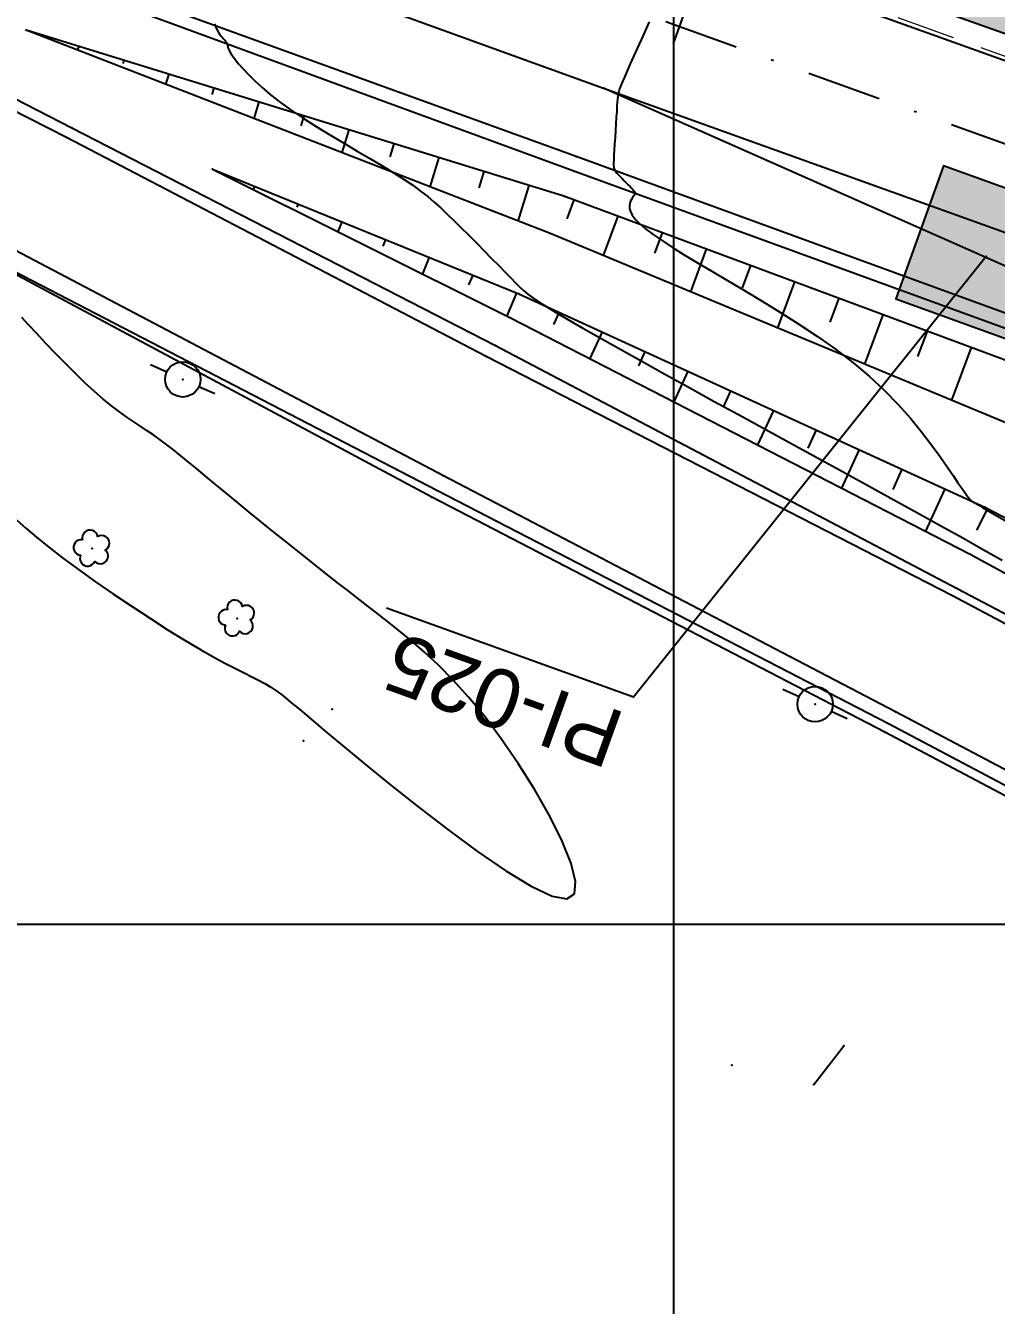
# Model space of a CAD drawing. Header units: metres. Extents: x 820373 to 834957, y 7564678 to 7566875.
# Drawn here: x 821672.5 to 821713.7, y 7564783.8 to 7564838.1 of the extents above; entities that cross this region are included whole.
import ezdxf
from ezdxf.enums import TextEntityAlignment as Align

# ---------------------------------------------------------------- set-up
doc = ezdxf.new("R2010")
doc.units = ezdxf.units.M
for name, pattern in [('XREF_GEO$0$DASHDOT', [25.4, 12.7, -6.35, 0, -6.35]), ('XREF_GEO$0$DASHED2', [0.375, 0.25, -0.125]), ('XREF_GEO$0$DGNStyle3', [83.551646, 59.679747, -23.871899])]:
    doc.linetypes.add(name, pattern=pattern)
for name, color, linetype in [('P-MALHA-IMPAR', 1, 'Continuous'), ('XREF_GEO$0$F-HZ-EIXO', 42, 'XREF_GEO$0$DASHDOT'), ('XREF_GEO$0$F-HZ-ESTACA', 73, 'Continuous'), ('XREF_PAV$0$P-TH01_FXAD_230.75_240.70_D_PAV.TIPO-V', 214, 'Continuous'), ('XREF_SON$0$P-PI_PROGRAMADO', 176, 'Continuous'), ('XREF_TOP$0$T-EU-POSTE', 23, 'Continuous'), ('XREF_TOP$0$T-HD-VALETA_SARJETA', 132, 'Continuous'), ('XREF_TOP$0$T-HG-BARRANCO', 23, 'Continuous'), ('XREF_TOP$0$T-HG-CRISTA', 23, 'Continuous'), ('XREF_TOP$0$T-HG-PÉ', 23, 'Continuous'), ('XREF_TOP$0$T-HM-COTA', 252, 'Continuous'), ('XREF_TOP$0$T-HM-CURVA_INTERMEDIÁRIA', 252, 'Continuous'), ('XREF_TOP$0$T-HM-CURVA_MESTRA', 23, 'Continuous'), ('XREF_TOP$0$T-SI-FAIXA', 23, 'Continuous'), ('XREF_TOP$0$T-SI-PLACA', 252, 'Continuous'), ('XREF_TOP$0$T-SV-GUARD_RAIL', 23, 'Continuous'), ('XREF_TOP$0$T-SV-RUA_PAVIMENTADA', 23, 'Continuous'), ('XREF_TOP$0$T-VE-ÁRVORE_ISOLADA', 92, 'Continuous')]:
    doc.layers.add(name, color=color, linetype=linetype)
doc.layers.add('XREF_GEO$0$F-HZ-FAIXA', color=11, linetype='XREF_GEO$0$DGNStyle3', lineweight=0)
doc.styles.add('XREF_SON$0$ARIAL-1', font='arial.ttf')
doc.styles.add('XREF_TOP$0$ROMANS', font='arial.ttf', dxfattribs={"height": 1.5})

# ---------------------------------------------------------------- blocks, each defined once
blk = doc.blocks.new('MALHA-IMPAR')
at = {"layer": 'P-MALHA-IMPAR'}
for p, q in [((821700, 7564734.524), (821700, 7564985.077)), ((821518.069, 7564800), (821899.468, 7564800))]:
    blk.add_line(p, q, dxfattribs=at)
blk = doc.blocks.new('XREF_TOP$0$PONTO')
at = {"layer": 'XREF_TOP$0$T-HM-COTA'}
blk.add_point((0, 0), dxfattribs=at)
blk = doc.blocks.new('XREF_TOP$0$POSTE 01')
for points in [[(-1.5, 0), (-0.75, 0)], [(0.75, 0), (1.5, 0)]]:
    blk.add_lwpolyline(points)
blk.add_circle((0, 0), 0.75)
at = {"style": 'XREF_TOP$0$ROMANS'}
blk.add_attdef('PST', text='', height=1.5, dxfattribs=at).set_placement((2.25, 0), align=Align.MIDDLE_LEFT)
blk = doc.blocks.new('XREF_TOP$0$ÁRVORE')
blk.add_lwpolyline([(0.529, -0.168, 1.042775), (0.333, 0.459, 1.014331), (-0.324, 0.448, 1.067599), (-0.532, -0.175, 1.030737), (0.001, -0.559, 1.044577)], format="xyb", close=True)
at = {"style": 'XREF_TOP$0$ROMANS'}
blk.add_attdef('ARV', text='', height=1.5, dxfattribs=at).set_placement((1.504, 0.037), align=Align.MIDDLE_LEFT)
blk = doc.blocks.new('XREF_TOP')
at = {"layer": 'XREF_TOP$0$T-HD-VALETA_SARJETA'}
blk.add_polyline3d([(821809.665, 7564803.38, 851.144), (821809.528, 7564803.153, 851.119), (821796.225, 7564808.081, 850.588), (821773.322, 7564816.464, 849.592), (821755.951, 7564822.705, 848.805), (821737.905, 7564829.178, 847.945), (821719.889, 7564835.708, 847.039), (821701.472, 7564842.254, 845.998), (821679.836, 7564850.1, 844.741), (821662.013, 7564856.466, 843.667), (821643.271, 7564863.14, 842.629), (821625.457, 7564869.557, 841.616), (821607.368, 7564876.121, 840.667), (821584.079, 7564884.425, 839.466)], dxfattribs=at)
at = {"layer": 'XREF_TOP$0$T-HG-BARRANCO'}
for p, q in [((821674.733, 7564837.251), (821674.684, 7564837.094)), ((821676.643, 7564836.661), (821676.598, 7564836.514)), ((821678.554, 7564836.07), (821678.422, 7564835.642)), ((821680.465, 7564835.479), (821680.378, 7564835.198)), ((821682.376, 7564834.888), (821682.16, 7564834.19)), ((821684.287, 7564834.298), (821684.158, 7564833.881)), ((821686.197, 7564833.707), (821685.898, 7564832.738)), ((821688.108, 7564833.116), (821687.937, 7564832.564)), ((821690.019, 7564832.525), (821689.636, 7564831.287)), ((821691.93, 7564831.935), (821691.717, 7564831.248)), ((821682.193, 7564831.311), (821682.138, 7564831.175)), ((821693.84, 7564831.344), (821693.374, 7564829.835)), ((821695.743, 7564830.73), (821695.447, 7564829.932)), ((821684.046, 7564830.557), (821683.989, 7564830.419)), ((821685.898, 7564829.804), (821685.728, 7564829.386)), ((821697.618, 7564830.034), (821696.999, 7564828.366)), ((821687.751, 7564829.05), (821687.637, 7564828.771)), ((821699.493, 7564829.338), (821699.17, 7564828.468)), ((821701.368, 7564828.643), (821700.696, 7564826.83)), ((821689.604, 7564828.296), (821689.319, 7564827.596)), ((821703.244, 7564827.947), (821702.894, 7564827.005)), ((821691.456, 7564827.543), (821691.285, 7564827.122)), ((821705.119, 7564827.251), (821704.393, 7564825.295)), ((821693.309, 7564826.789), (821692.909, 7564825.807)), ((821706.994, 7564826.555), (821706.617, 7564825.541)), ((821695.129, 7564825.962), (821694.89, 7564825.438)), ((821708.869, 7564825.86), (821708.09, 7564823.76)), ((821710.744, 7564825.164), (821710.341, 7564824.078)), ((821696.948, 7564825.129), (821696.43, 7564823.998)), ((821698.767, 7564824.297), (821698.489, 7564823.69)), ((821712.619, 7564824.468), (821711.786, 7564822.225)), ((821700.585, 7564823.465), (821699.991, 7564822.166)), ((821702.404, 7564822.632), (821702.087, 7564821.941)), ((821704.222, 7564821.8), (821703.552, 7564820.335)), ((821706.041, 7564820.967), (821705.686, 7564820.193)), ((821707.859, 7564820.135), (821707.112, 7564818.503)), ((821709.678, 7564819.303), (821709.285, 7564818.445)), ((821711.496, 7564818.47), (821710.673, 7564816.671)), ((821713.313, 7564817.634), (821712.837, 7564816.718))]:
    blk.add_line(p, q, dxfattribs=at)
at = {"layer": 'XREF_TOP$0$T-HG-CRISTA'}
for points in [[(821733.867, 7564817.652, 847.925), (821715.541, 7564823.384, 847.019), (821695.325, 7564830.885, 845.856), (821672.502, 7564837.941, 844.247)], [(821680.408, 7564832.037, 844.365), (821693.42, 7564826.744, 844.974), (821713.232, 7564817.676, 846.034), (821743.248, 7564802.079, 847.401), (821749.416, 7564796.627, 847.52), (821751.753, 7564795.964, 847.377), (821754.761, 7564795.387, 847.26), (821757.93, 7564795.987, 847.144), (821760.704, 7564798.099, 847.452), (821763.182, 7564801.018, 847.759)]]:
    blk.add_polyline3d(points, dxfattribs=at)
at = {"layer": 'XREF_TOP$0$T-HG-PÉ'}
for points in [[(821799.502, 7564784.209, 844.965), (821795.333, 7564784.556, 845.17), (821791.394, 7564785.862, 845.375), (821781.604, 7564790.186, 845.694), (821773.359, 7564795.169, 846.329), (821766.158, 7564798.783, 846.904), (821763.182, 7564801.018, 847.759), (821754.561, 7564806.02, 847.977), (821748.172, 7564808.407, 847.683), (821732.904, 7564814.916, 847.222), (821714.504, 7564821.096, 846.287), (821694.718, 7564829.313, 845.274), (821672.502, 7564837.941, 844.247)], [(821680.408, 7564832.037, 844.365), (821693.062, 7564825.731, 844.342), (821712.57, 7564815.695, 844.668), (821742.104, 7564799.635, 844.993), (821751.592, 7564789.055, 845.198)]]:
    blk.add_polyline3d(points, dxfattribs=at)
at = {"layer": 'XREF_TOP$0$T-HM-CURVA_INTERMEDIÁRIA', "flags": 128}
for points in [[(821672.096, 7564817.154), (821672.489, 7564816.804), (821672.94, 7564816.42), (821673.457, 7564815.998), (821674.048, 7564815.54), (821674.715, 7564815.047), (821675.443, 7564814.528), (821676.209, 7564813.999), (821676.994, 7564813.471), (821677.777, 7564812.959), (821678.535, 7564812.475), (821679.249, 7564812.033), (821679.898, 7564811.645), (821680.465, 7564811.323), (821680.956, 7564811.057), (821681.382, 7564810.838), (821681.752, 7564810.655), (821682.077, 7564810.496), (821682.367, 7564810.35), (821682.633, 7564810.207), (821682.886, 7564810.056), (821683.137, 7564809.884), (821683.41, 7564809.678), (821683.727, 7564809.42), (821684.113, 7564809.097), (821684.593, 7564808.691), (821685.191, 7564808.187), (821685.931, 7564807.57), (821686.836, 7564806.824), (821687.917, 7564805.946), (821689.125, 7564804.986), (821690.395, 7564804.009), (821691.664, 7564803.076), (821692.868, 7564802.252), (821693.943, 7564801.599), (821694.826, 7564801.182), (821695.452, 7564801.063), (821695.776, 7564801.285), (821695.823, 7564801.808), (821695.635, 7564802.571), (821695.255, 7564803.514), (821694.725, 7564804.575), (821694.09, 7564805.694), (821693.391, 7564806.809), (821692.671, 7564807.861), (821691.966, 7564808.801), (821691.285, 7564809.627), (821690.63, 7564810.352), (821690.004, 7564810.986), (821689.408, 7564811.541), (821688.846, 7564812.03), (821688.318, 7564812.462), (821687.827, 7564812.85), (821687.373, 7564813.205), (821686.949, 7564813.535), (821686.546, 7564813.847), (821686.154, 7564814.152), (821685.763, 7564814.455), (821685.365, 7564814.765), (821684.95, 7564815.091), (821684.508, 7564815.44), (821684.034, 7564815.818), (821683.533, 7564816.219), (821683.016, 7564816.635), (821682.492, 7564817.059), (821681.972, 7564817.482), (821681.464, 7564817.897), (821680.978, 7564818.295), (821680.524, 7564818.669), (821680.109, 7564819.012), (821679.73, 7564819.325), (821679.383, 7564819.612), (821679.06, 7564819.875), (821678.758, 7564820.117), (821678.47, 7564820.341), (821678.192, 7564820.55), (821677.917, 7564820.746), (821677.642, 7564820.934), (821677.361, 7564821.119), (821677.072, 7564821.31), (821676.772, 7564821.513), (821676.458, 7564821.736), (821676.126, 7564821.986), (821675.773, 7564822.27), (821675.396, 7564822.596), (821674.994, 7564822.967), (821674.575, 7564823.372), (821674.151, 7564823.798), (821673.731, 7564824.231), (821673.326, 7564824.656), (821672.947, 7564825.059), (821672.605, 7564825.426), (821672.31, 7564825.743)], [(821698.947, 7564838.289), (821698.772, 7564837.901), (821698.602, 7564837.522), (821698.44, 7564837.159), (821698.287, 7564836.817), (821698.146, 7564836.5), (821698.02, 7564836.213), (821697.909, 7564835.962), (821697.818, 7564835.751), (821697.747, 7564835.583), (821697.694, 7564835.449), (821697.656, 7564835.337), (821697.629, 7564835.235), (821697.612, 7564835.133), (821697.6, 7564835.018), (821697.59, 7564834.88), (821697.581, 7564834.706), (821697.568, 7564834.488), (821697.553, 7564834.236), (821697.536, 7564833.959), (821697.518, 7564833.67), (821697.5, 7564833.381), (821697.482, 7564833.103), (821697.466, 7564832.847), (821697.452, 7564832.625), (821697.442, 7564832.447), (821697.436, 7564832.306), (821697.436, 7564832.198), (821697.443, 7564832.113), (821697.459, 7564832.045), (821697.485, 7564831.987), (821697.524, 7564831.931), (821697.575, 7564831.87), (821697.64, 7564831.799), (821697.717, 7564831.719), (821697.8, 7564831.633), (821697.888, 7564831.544), (821697.976, 7564831.456), (821698.06, 7564831.371), (821698.137, 7564831.293), (821698.204, 7564831.224), (821698.258, 7564831.168), (821698.299, 7564831.122), (821698.328, 7564831.086), (821698.348, 7564831.058), (821698.359, 7564831.036), (821698.363, 7564831.019), (821698.361, 7564831.005), (821698.355, 7564830.992), (821698.346, 7564830.978), (821698.334, 7564830.963), (821698.319, 7564830.944), (821698.3, 7564830.921), (821698.279, 7564830.891), (821698.253, 7564830.852), (821698.224, 7564830.805), (821698.191, 7564830.746), (821698.156, 7564830.674), (821698.126, 7564830.589), (821698.109, 7564830.489), (821698.115, 7564830.372), (821698.153, 7564830.238), (821698.232, 7564830.086), (821698.36, 7564829.913), (821698.546, 7564829.72), (821698.799, 7564829.505), (821699.116, 7564829.266), (821699.496, 7564829.004), (821699.938, 7564828.717), (821700.439, 7564828.405), (821700.997, 7564828.066), (821701.61, 7564827.7), (821702.276, 7564827.306), (821702.991, 7564826.884), (821703.744, 7564826.434), (821704.52, 7564825.959), (821705.307, 7564825.459), (821706.091, 7564824.937), (821706.858, 7564824.394), (821707.595, 7564823.831), (821708.288, 7564823.251), (821708.927, 7564822.656), (821709.509, 7564822.057), (821710.035, 7564821.465), (821710.506, 7564820.893), (821710.922, 7564820.351), (821711.285, 7564819.852), (821711.594, 7564819.408), (821711.852, 7564819.03), (821712.058, 7564818.726), (821712.219, 7564818.491), (821712.342, 7564818.315), (821712.432, 7564818.188), (821712.497, 7564818.101), (821712.542, 7564818.044), (821712.576, 7564818.008), (821712.603, 7564817.984), (821712.63, 7564817.962), (821712.657, 7564817.941), (821712.686, 7564817.922), (821712.716, 7564817.903), (821712.747, 7564817.884), (821712.78, 7564817.865), (821712.816, 7564817.845), (821712.853, 7564817.824), (821712.898, 7564817.8), (821712.971, 7564817.758), (821713.101, 7564817.682), (821713.314, 7564817.556), (821713.637, 7564817.365), (821714.097, 7564817.092)]]:
    blk.add_lwpolyline(points, dxfattribs=at)
at = {"layer": 'XREF_TOP$0$T-HM-CURVA_MESTRA', "flags": 128}
blk.add_lwpolyline([(821680.493, 7564838.202), (821680.547, 7564838.058), (821680.603, 7564837.939), (821680.659, 7564837.84), (821680.714, 7564837.759), (821680.768, 7564837.691), (821680.818, 7564837.633), (821680.864, 7564837.581), (821680.905, 7564837.534), (821680.941, 7564837.492), (821680.972, 7564837.453), (821680.998, 7564837.417), (821681.019, 7564837.383), (821681.035, 7564837.351), (821681.045, 7564837.318), (821681.051, 7564837.285), (821681.056, 7564837.247), (821681.066, 7564837.201), (821681.086, 7564837.142), (821681.121, 7564837.065), (821681.177, 7564836.968), (821681.259, 7564836.846), (821681.372, 7564836.694), (821681.52, 7564836.51), (821681.707, 7564836.296), (821681.934, 7564836.054), (821682.204, 7564835.788), (821682.518, 7564835.5), (821682.879, 7564835.193), (821683.29, 7564834.871), (821683.751, 7564834.537), (821684.263, 7564834.193), (821684.814, 7564833.844), (821685.39, 7564833.494), (821685.975, 7564833.146), (821686.555, 7564832.806), (821687.117, 7564832.478), (821687.645, 7564832.165), (821688.125, 7564831.872), (821688.547, 7564831.602), (821688.917, 7564831.349), (821689.247, 7564831.108), (821689.546, 7564830.872), (821689.826, 7564830.634), (821690.097, 7564830.39), (821690.371, 7564830.131), (821690.657, 7564829.853), (821690.964, 7564829.551), (821691.286, 7564829.231), (821691.615, 7564828.902), (821691.943, 7564828.572), (821692.261, 7564828.25), (821692.561, 7564827.946), (821692.834, 7564827.666), (821693.073, 7564827.42), (821693.274, 7564827.214), (821693.449, 7564827.038), (821693.619, 7564826.88), (821693.8, 7564826.728), (821694.011, 7564826.571), (821694.271, 7564826.395), (821694.598, 7564826.19), (821695.01, 7564825.942), (821695.522, 7564825.642), (821696.134, 7564825.29), (821696.843, 7564824.887), (821697.644, 7564824.436), (821698.535, 7564823.937), (821699.512, 7564823.395), (821700.572, 7564822.809), (821701.71, 7564822.182), (821702.92, 7564821.518), (821704.18, 7564820.828), (821705.464, 7564820.126), (821706.747, 7564819.425), (821708.003, 7564818.737), (821709.206, 7564818.077), (821710.332, 7564817.457), (821711.354, 7564816.891), (821712.262, 7564816.384), (821713.1, 7564815.912), (821713.928, 7564815.442)], dxfattribs=at)
at = {"layer": 'XREF_TOP$0$T-SI-FAIXA'}
for points in [[(821583.895, 7564883.794, 839.535), (821607.03, 7564875.292, 840.736), (821625.105, 7564868.828, 841.664), (821642.745, 7564862.413, 842.68), (821661.673, 7564855.618, 843.743), (821679.443, 7564849.149, 844.777), (821701.059, 7564841.316, 846.037), (821719.471, 7564834.715, 847.091), (821737.428, 7564828.202, 847.984), (821755.499, 7564821.669, 848.858), (821772.923, 7564815.467, 849.638), (821795.88, 7564807.241, 850.635), (821812.266, 7564801.35, 851.29), (821830.856, 7564794.721, 851.929), (821847.926, 7564788.467, 852.514), (821849.419, 7564787.915, 852.552)], [(821581.073, 7564877.3, 839.573), (821604.62, 7564868.839, 840.773), (821622.837, 7564862.212, 841.711), (821640.69, 7564855.753, 842.725), (821659.647, 7564848.985, 843.811), (821677.54, 7564842.533, 844.847), (821697.005, 7564835.479, 845.967), (821717.149, 7564828.248, 847.096), (821734.999, 7564821.718, 848.009), (821753.351, 7564815.157, 848.874), (821770.322, 7564809.043, 849.616), (821793.554, 7564800.664, 850.633), (821809.953, 7564794.828, 851.314), (821828.583, 7564788.093, 851.954), (821845.94, 7564781.791, 852.492), (821847.063, 7564781.369, 852.523)], [(821732.832, 7564796.647, 844.955), (821709.408, 7564809.009, 844.854), (821690.191, 7564819.037, 844.552), (821672.044, 7564828.584, 844.151), (821655.389, 7564837.337, 843.508), (821636.793, 7564847.122, 842.494), (821619.749, 7564855.617, 841.473), (821602.614, 7564863.299, 840.618), (821579.515, 7564872.404, 839.313)], [(821735.734, 7564801.218, 845.034), (821711.826, 7564813.928, 844.923), (821692.024, 7564824.089, 844.622), (821674.239, 7564833.368, 844.241), (821657.285, 7564841.994, 843.584), (821639.098, 7564851.741, 842.604), (821621.816, 7564860.462, 841.602), (821604.62, 7564868.839, 840.773)], [(821743.289, 7564814.98, 848.388), (821734.137, 7564818.979, 847.951), (821716.598, 7564826.802, 847.022), (821697.005, 7564835.479, 845.967)]]:
    blk.add_polyline3d(points, dxfattribs=at)
at = {"layer": 'XREF_TOP$0$T-SI-PLACA', "elevation": 844.142}
blk.add_lwpolyline([(821705.945, 7564793.189), (821707.209, 7564794.825)], dxfattribs=at)
at = {"layer": 'XREF_TOP$0$T-SV-GUARD_RAIL', "ltscale": 22}
blk.add_polyline3d([(821732.275, 7564795.811, 844.855), (821708.957, 7564808.147, 844.735), (821689.718, 7564818.112, 844.462), (821671.95, 7564827.615, 844.068), (821655.399, 7564836.085, 843.549), (821636.261, 7564846.227, 842.381), (821619.228, 7564854.35, 841.311), (821611.298, 7564857.124, 841.133)], dxfattribs=at)
at = {"layer": 'XREF_TOP$0$T-SV-GUARD_RAIL'}
blk.add_polyline3d([(821715.976, 7564824.58, 846.976), (821695.754, 7564831.955, 845.854), (821676.027, 7564839.183, 844.704), (821657.978, 7564845.458, 843.714), (821650.202, 7564848.307, 843.324)], dxfattribs=at)
at = {"layer": 'XREF_TOP$0$T-SV-RUA_PAVIMENTADA', "ltscale": 22}
for points in [[(821747.893, 7564777.237, 845.068), (821747.125, 7564779.618, 845.05), (821746.163, 7564781.927, 845.032), (821745.015, 7564784.15, 845.015), (821743.688, 7564786.27, 844.998), (821742.19, 7564788.274, 844.982), (821740.524, 7564790.157, 844.966), (821738.707, 7564791.895, 844.95), (821736.753, 7564793.478, 844.935), (821734.675, 7564794.893, 844.92), (821732.487, 7564796.131, 844.905), (821709.11, 7564808.497, 844.825), (821689.959, 7564818.384, 844.547), (821671.929, 7564827.72, 844.108), (821655.609, 7564836.287, 843.547), (821636.557, 7564846.598, 842.467), (821619.569, 7564855.335, 841.465), (821602.379, 7564862.641, 840.562), (821579.333, 7564871.688, 839.332)], [(821734.037, 7564818.284, 847.942), (821715.994, 7564825.21, 846.99), (821695.843, 7564832.575, 845.916), (821676.155, 7564839.713, 844.753), (821658.389, 7564846.105, 843.74), (821649.839, 7564848.594, 843.226), (821649.648, 7564848.512, 843.215), (821649.475, 7564848.396, 843.205), (821649.328, 7564848.25, 843.196), (821649.21, 7564848.079, 843.188), (821649.125, 7564847.888, 843.182), (821649.072, 7564847.476, 843.175), (821649.213, 7564847.136, 843.175), (821649.504, 7564846.846, 843.183), (821649.861, 7564846.609, 843.197), (821650.175, 7564846.432, 843.215), (821657.667, 7564842.425, 843.606), (821674.438, 7564833.795, 844.213), (821692.431, 7564824.555, 844.598), (821712.017, 7564814.237, 844.912), (821736.001, 7564801.636, 845)]]:
    blk.add_polyline3d(points, dxfattribs=at)
at = {"layer": 'XREF_TOP$0$T-EU-POSTE', "rotation": 155.5308673040815}
for p in [(821679.149, 7564823.115, 844.223), (821705.992, 7564809.331, 844.749)]:
    blk.add_blockref('XREF_TOP$0$POSTE 01', p, dxfattribs=at)
at = {"layer": 'XREF_TOP$0$T-HM-COTA', "rotation": 155.5308333333333}
for p in [(821672.502, 7564837.941, 844.247), (821697.005, 7564835.479, 845.967), (821674.239, 7564833.368, 844.241), (821674.438, 7564833.795, 844.213), (821695.843, 7564832.575, 845.916), (821680.408, 7564832.037, 844.365), (821695.754, 7564831.955, 845.854), (821695.325, 7564830.885, 845.856), (821694.718, 7564829.313, 845.274), (821693.42, 7564826.744, 844.974), (821693.062, 7564825.731, 844.342), (821692.024, 7564824.089, 844.622), (821692.431, 7564824.555, 844.598), (821679.149, 7564823.115, 844.223), (821690.191, 7564819.037, 844.552), (821689.718, 7564818.112, 844.462), (821689.959, 7564818.384, 844.547), (821713.232, 7564817.676, 846.034), (821675.304, 7564815.933, 843.517), (821712.57, 7564815.695, 844.668), (821711.826, 7564813.928, 844.923), (821712.017, 7564814.237, 844.912), (821681.452, 7564812.966, 843.671), (821685.488, 7564809.119, 843.616), (821705.992, 7564809.331, 844.749), (821709.408, 7564809.009, 844.854), (821709.11, 7564808.497, 844.825), (821708.957, 7564808.147, 844.735), (821684.271, 7564807.78, 844.302), (821707.209, 7564794.825, 844.217), (821702.456, 7564794.008, 844.103), (821705.945, 7564793.189, 844.142)]:
    blk.add_blockref('XREF_TOP$0$PONTO', p, dxfattribs=at)
at = {"layer": 'XREF_TOP$0$T-VE-ÁRVORE_ISOLADA', "rotation": 155.5308673040815}
for p in [(821675.304, 7564815.933, 843.517), (821681.452, 7564812.966, 843.671)]:
    blk.add_blockref('XREF_TOP$0$ÁRVORE', p, dxfattribs=at)
blk = doc.blocks.new('XREF_SON$0$P-PI_PROGRAMADO')
at = {"layer": 'XREF_SON$0$P-PI_PROGRAMADO'}
h = blk.add_hatch(color=256, dxfattribs=at)
h.dxf.hatch_style = 1
h.paths.add_polyline_path([(0, 3), (-3, 3), (-3, -3), (0, -3)])
h = blk.add_hatch(color=256, dxfattribs=at)
h.dxf.hatch_style = 1
h.paths.add_polyline_path([(3, 3), (0, 3), (0, -3), (3, -3)])
blk.add_lwpolyline([(-3, 3), (-3, -3), (3, -3), (3, 3)], close=True, dxfattribs=at)
blk.add_point((0, 0), dxfattribs=at)
blk.add_point((0, 0), dxfattribs=at)
at = {"layer": 'XREF_SON$0$P-PI_PROGRAMADO', "style": 'XREF_SON$0$ARIAL-1'}
blk.add_attdef('NOME', text='', height=2.5, rotation=0.0003, dxfattribs=at).set_placement((8.485, 8.485), align=Align.BOTTOM_LEFT)
blk = doc.blocks.new('XREF_SON')
at = {"layer": 'XREF_SON$0$P-PI_PROGRAMADO'}
blk.add_lwpolyline([(821713.251, 7564828.334), (821698.282, 7564809.626), (821687.791, 7564813.401)], dxfattribs=at)
ref = blk.add_blockref('XREF_SON$0$P-PI_PROGRAMADO', (821713.251, 7564828.334), dxfattribs=dict(at, rotation=160.2064746284141))
ref.add_attrib('NOME', 'PI-025', dxfattribs={"height": 2.5, "rotation": 160.2067, "style": 'XREF_SON$0$ARIAL-1'}).set_placement((821698.282, 7564809.626), align=Align.BOTTOM_LEFT)
blk = doc.blocks.new('XREF_GEO$0$AeccTickLine')
at = {"layer": 'XREF_GEO$0$F-HZ-ESTACA', "lineweight": -2}
blk.add_line((0, 1), (0, -1), dxfattribs=at)
blk = doc.blocks.new('XREF_GEO')
at = {"layer": 'XREF_GEO$0$F-HZ-EIXO', "ltscale": 0.25, "flags": 128}
blk.add_lwpolyline([(821848.282, 7564784.757), (821170.87, 7565028.709)], dxfattribs=at)
at = {"layer": 'XREF_GEO$0$F-HZ-FAIXA', "linetype": 'XREF_GEO$0$DASHED2', "ltscale": 10}
blk.add_line((821849.467, 7564788.051), (821172.055, 7565032.002), dxfattribs=at)
at = {"layer": 'XREF_GEO$0$F-HZ-ESTACA', "linetype": 'Continuous', "lineweight": -3, "xscale": 0.7499999999999999, "yscale": 0.7499999999999999, "zscale": 0.7499999999999999, "rotation": 160.1949300279233}
blk.add_blockref('XREF_GEO$0$AeccTickLine', (821700.238, 7564838.071), dxfattribs=at)
blk = doc.blocks.new('XREF_PAV')
at = {"layer": 'XREF_PAV$0$P-TH01_FXAD_230.75_240.70_D_PAV.TIPO-V'}
h = blk.add_hatch(color=256, dxfattribs=at)
h.dxf.hatch_style = 1
h.paths.add_polyline_path([(821172.232, 7565032.493), (821190.302, 7565026.08), (821208.155, 7565019.712), (821226.38, 7565013.047), (821246.747, 7565005.925), (821265.181, 7564999.142), (821281.479, 7564993.333), (821285.836, 7564991.751), (821298.329, 7564987.216), (821299.349, 7564986.846), (821303.869, 7564985.205), (821321.835, 7564978.694), (821341.62, 7564971.579), (821360.072, 7564964.943), (821378.207, 7564958.482), (821396.312, 7564951.937), (821417.96, 7564944.158), (821436.76, 7564937.36), (821455.163, 7564930.752), (821473.844, 7564924.014), (821491.507, 7564917.585), (821509.413, 7564911.252), (821527.888, 7564904.466), (821548.419, 7564897.121), (821566.468, 7564890.746), (821584.079, 7564884.425), (821607.368, 7564876.121), (821625.457, 7564869.557), (821643.271, 7564863.14), (821662.013, 7564856.466), (821665.876, 7564855.086), (821679.836, 7564850.1), (821701.472, 7564842.254), (821719.889, 7564835.708), (821737.905, 7564829.178), (821755.951, 7564822.705), (821773.322, 7564816.464), (821796.225, 7564808.081), (821809.528, 7564803.153), (821809.665, 7564803.38), (821812.663, 7564802.222), (821814.719, 7564801.487), (821817.847, 7564804.221), (821173.579, 7565036.236)])

msp = doc.modelspace()

# ---------------------------------------------------------------- block references
at = {"ltscale": 100}
for name in ['XREF_PAV', 'XREF_GEO', 'XREF_TOP', 'XREF_SON']:
    msp.add_blockref(name, (0, 0), dxfattribs=at)
at = {"layer": 'P-MALHA-IMPAR'}
msp.add_blockref('MALHA-IMPAR', (0, 0), dxfattribs=at)

doc.saveas('drawing.dxf')
